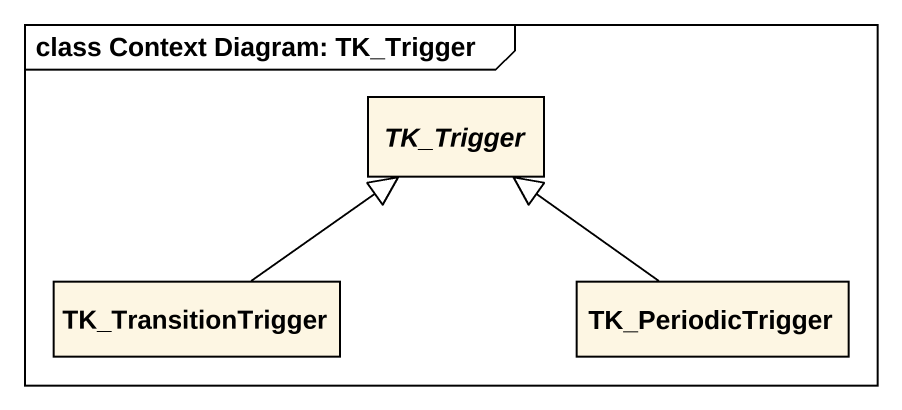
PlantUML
@startuml
mainframe class Context Diagram: TK_Trigger
hide circle
hide empty members
abstract class TK_Trigger
class TK_TransitionTrigger
class TK_PeriodicTrigger
TK_TransitionTrigger -up-|> TK_Trigger
TK_PeriodicTrigger -up-|> TK_Trigger
@enduml
